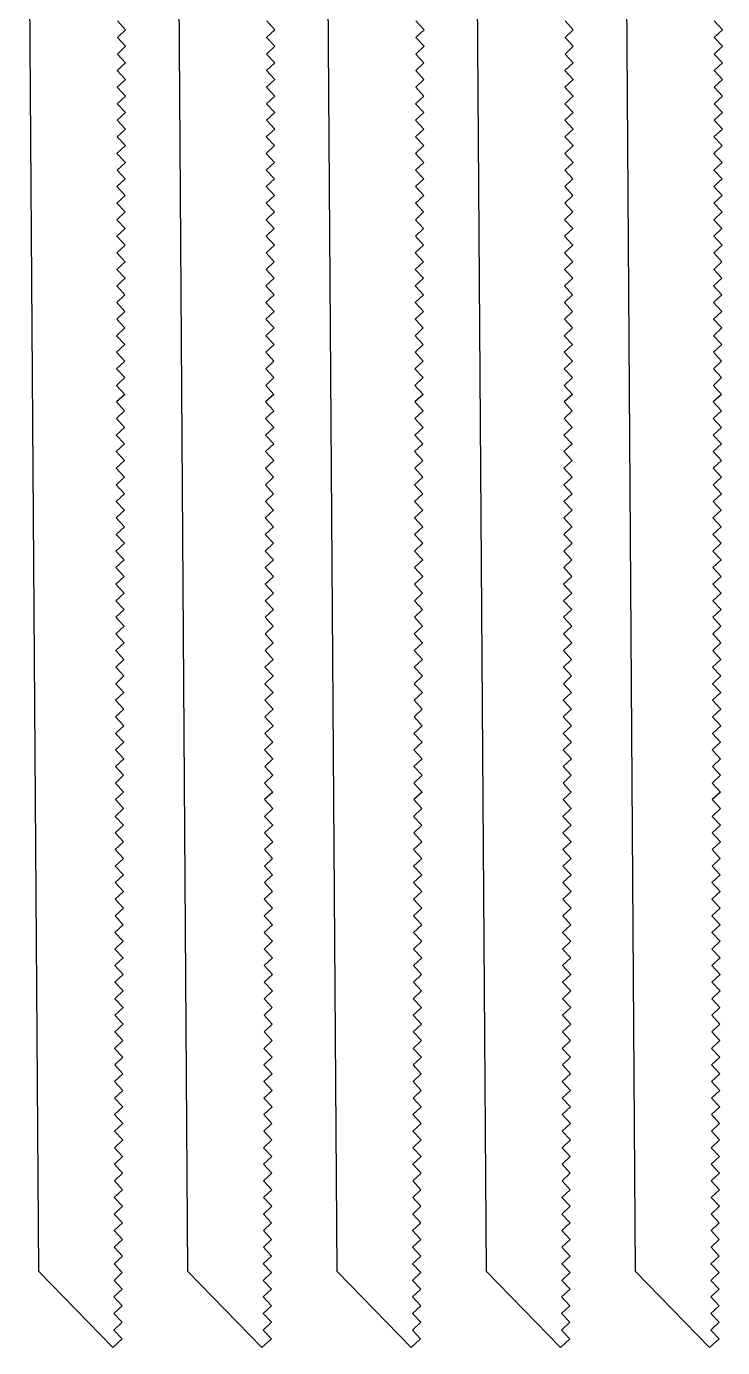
# Model space of a CAD drawing. Extents: x 12 to 2357, y -4 to 494.
# Drawn here: x 1348.8 to 1418, y 201.4 to 332.8 of the extents above; entities that cross this region are included whole.
import ezdxf

# ---------------------------------------------------------------- set-up
doc = ezdxf.new("R2010")
doc.units = 0
doc.layers.get('0').update_dxf_attribs({"linetype": 'CONTINUOUS'})

msp = doc.modelspace()

# ---------------------------------------------------------------- linework, layer by layer
for p, q in [((1349.97, 208.97), (1348.75, 384.87)), ((1364.81, 208.97), (1363.59, 384.87)), ((1379.65, 208.97), (1378.43, 384.87)), ((1394.49, 208.97), (1393.27, 384.87)), ((1409.33, 208.97), (1408.11, 384.87)), ((1357.81, 333.38), (1358.62, 332.5)), ((1372.65, 333.38), (1373.46, 332.5)), ((1387.48, 333.38), (1388.3, 332.5)), ((1402.32, 333.38), (1403.14, 332.5)), ((1417.16, 333.38), (1417.98, 332.5)), ((1358.62, 332.5), (1357.8, 331.73)), ((1357.8, 331.73), (1358.62, 330.85)), ((1373.46, 332.5), (1372.64, 331.73)), ((1372.64, 331.73), (1373.46, 330.85)), ((1388.3, 332.5), (1387.48, 331.73)), ((1387.48, 331.73), (1388.3, 330.85)), ((1403.14, 332.5), (1402.32, 331.73)), ((1402.32, 331.73), (1403.14, 330.85)), ((1417.98, 332.5), (1417.16, 331.73)), ((1417.16, 331.73), (1417.98, 330.85)), ((1358.62, 330.85), (1357.8, 330.08)), ((1357.8, 330.08), (1358.61, 329.2)), ((1373.46, 330.85), (1372.64, 330.08)), ((1372.64, 330.08), (1373.45, 329.2)), ((1388.3, 330.85), (1387.48, 330.08)), ((1387.48, 330.08), (1388.29, 329.2)), ((1403.14, 330.85), (1402.32, 330.08)), ((1402.32, 330.08), (1403.13, 329.2)), ((1417.98, 330.85), (1417.16, 330.08)), ((1417.16, 330.08), (1417.97, 329.2)), ((1358.61, 329.2), (1357.79, 328.43)), ((1373.45, 329.2), (1372.63, 328.43)), ((1388.29, 329.2), (1387.47, 328.43)), ((1403.13, 329.2), (1402.31, 328.43)), ((1417.97, 329.2), (1417.15, 328.43)), ((1357.79, 328.43), (1358.61, 327.56)), ((1358.61, 327.56), (1357.79, 326.78)), ((1372.63, 328.43), (1373.45, 327.56)), ((1373.45, 327.56), (1372.63, 326.78)), ((1387.47, 328.43), (1388.29, 327.56)), ((1388.29, 327.56), (1387.47, 326.78)), ((1402.31, 328.43), (1403.13, 327.56)), ((1403.13, 327.56), (1402.31, 326.78)), ((1417.15, 328.43), (1417.97, 327.56)), ((1417.97, 327.56), (1417.15, 326.78)), ((1357.79, 326.78), (1358.61, 325.9)), ((1372.63, 326.78), (1373.45, 325.9)), ((1387.47, 326.78), (1388.28, 325.9)), ((1402.31, 326.78), (1403.12, 325.9)), ((1417.15, 326.78), (1417.96, 325.9)), ((1358.61, 325.9), (1357.78, 325.13)), ((1357.78, 325.13), (1358.6, 324.26)), ((1373.45, 325.9), (1372.62, 325.13)), ((1372.62, 325.13), (1373.44, 324.26)), ((1388.28, 325.9), (1387.46, 325.13)), ((1387.46, 325.13), (1388.28, 324.26)), ((1403.12, 325.9), (1402.3, 325.13)), ((1402.3, 325.13), (1403.12, 324.26)), ((1417.96, 325.9), (1417.14, 325.13)), ((1417.14, 325.13), (1417.96, 324.26)), ((1358.6, 324.26), (1357.78, 323.49)), ((1357.78, 323.49), (1358.6, 322.6)), ((1373.44, 324.26), (1372.62, 323.49)), ((1372.62, 323.49), (1373.44, 322.6)), ((1388.28, 324.26), (1387.46, 323.49)), ((1387.46, 323.49), (1388.28, 322.6)), ((1403.12, 324.26), (1402.3, 323.49)), ((1402.3, 323.49), (1403.12, 322.6)), ((1417.96, 324.26), (1417.14, 323.49)), ((1417.14, 323.49), (1417.96, 322.6)), ((1358.6, 322.6), (1357.77, 321.84)), ((1373.44, 322.6), (1372.61, 321.84)), ((1388.28, 322.6), (1387.45, 321.84)), ((1403.12, 322.6), (1402.29, 321.84)), ((1417.96, 322.6), (1417.13, 321.84)), ((1358.59, 320.97), (1357.76, 320.19)), ((1357.77, 321.84), (1358.59, 320.97)), ((1373.43, 320.97), (1372.6, 320.19)), ((1372.61, 321.84), (1373.43, 320.97)), ((1388.27, 320.97), (1387.44, 320.19)), ((1387.45, 321.84), (1388.27, 320.97)), ((1403.11, 320.97), (1402.28, 320.19)), ((1402.29, 321.84), (1403.11, 320.97)), ((1417.95, 320.97), (1417.12, 320.19)), ((1417.13, 321.84), (1417.95, 320.97)), ((1357.76, 320.19), (1358.59, 319.31)), ((1372.6, 320.19), (1373.43, 319.31)), ((1387.44, 320.19), (1388.27, 319.31)), ((1402.28, 320.19), (1403.11, 319.31)), ((1417.12, 320.19), (1417.95, 319.31)), ((1358.59, 319.31), (1357.77, 318.54)), ((1357.77, 318.54), (1358.58, 317.66)), ((1373.43, 319.31), (1372.61, 318.54)), ((1372.61, 318.54), (1373.42, 317.66)), ((1388.27, 319.31), (1387.45, 318.54)), ((1387.45, 318.54), (1388.26, 317.66)), ((1403.11, 319.31), (1402.28, 318.54)), ((1402.28, 318.54), (1403.1, 317.66)), ((1417.95, 319.31), (1417.12, 318.54)), ((1417.12, 318.54), (1417.94, 317.66)), ((1358.58, 317.66), (1357.76, 316.9)), ((1357.76, 316.9), (1358.58, 316.01)), ((1373.42, 317.66), (1372.6, 316.9)), ((1372.6, 316.9), (1373.42, 316.01)), ((1388.26, 317.66), (1387.44, 316.9)), ((1387.44, 316.9), (1388.26, 316.01)), ((1403.1, 317.66), (1402.28, 316.9)), ((1402.28, 316.9), (1403.1, 316.01)), ((1417.94, 317.66), (1417.12, 316.9)), ((1417.12, 316.9), (1417.94, 316.01)), ((1358.58, 316.01), (1357.76, 315.24)), ((1373.42, 316.01), (1372.6, 315.24)), ((1388.26, 316.01), (1387.44, 315.24)), ((1403.1, 316.01), (1402.28, 315.24)), ((1417.94, 316.01), (1417.12, 315.24)), ((1358.57, 314.37), (1357.75, 313.6)), ((1357.76, 315.24), (1358.57, 314.37)), ((1373.41, 314.37), (1372.59, 313.6)), ((1372.6, 315.24), (1373.41, 314.37)), ((1388.25, 314.37), (1387.43, 313.6)), ((1387.44, 315.24), (1388.25, 314.37)), ((1403.09, 314.37), (1402.27, 313.6)), ((1402.28, 315.24), (1403.09, 314.37)), ((1417.93, 314.37), (1417.11, 313.6)), ((1417.12, 315.24), (1417.93, 314.37)), ((1357.75, 313.6), (1358.56, 312.73)), ((1372.59, 313.6), (1373.4, 312.73)), ((1387.43, 313.6), (1388.24, 312.73)), ((1402.27, 313.6), (1403.08, 312.73)), ((1417.11, 313.6), (1417.92, 312.73)), ((1358.56, 312.73), (1357.75, 311.96)), ((1357.75, 311.96), (1358.57, 311.08)), ((1373.4, 312.73), (1372.59, 311.96)), ((1372.59, 311.96), (1373.41, 311.08)), ((1388.24, 312.73), (1387.43, 311.96)), ((1387.43, 311.96), (1388.25, 311.08)), ((1403.08, 312.73), (1402.27, 311.96)), ((1402.27, 311.96), (1403.09, 311.08)), ((1417.92, 312.73), (1417.11, 311.96)), ((1417.11, 311.96), (1417.93, 311.08)), ((1358.57, 311.08), (1357.74, 310.31)), ((1357.74, 310.31), (1358.56, 309.42)), ((1373.41, 311.08), (1372.58, 310.31)), ((1372.58, 310.31), (1373.4, 309.42)), ((1388.25, 311.08), (1387.42, 310.31)), ((1387.42, 310.31), (1388.24, 309.42)), ((1403.09, 311.08), (1402.26, 310.31)), ((1402.26, 310.31), (1403.08, 309.42)), ((1417.93, 311.08), (1417.1, 310.31)), ((1417.1, 310.31), (1417.92, 309.42)), ((1358.56, 309.42), (1357.74, 308.66)), ((1373.4, 309.42), (1372.58, 308.66)), ((1388.24, 309.42), (1387.42, 308.66)), ((1403.08, 309.42), (1402.26, 308.66)), ((1417.92, 309.42), (1417.1, 308.66)), ((1358.56, 307.78), (1357.73, 307.01)), ((1357.74, 308.66), (1358.56, 307.78)), ((1373.4, 307.78), (1372.57, 307.01)), ((1372.58, 308.66), (1373.4, 307.78)), ((1388.24, 307.78), (1387.41, 307.01)), ((1387.42, 308.66), (1388.24, 307.78)), ((1403.08, 307.78), (1402.25, 307.01)), ((1402.26, 308.66), (1403.08, 307.78)), ((1417.92, 307.78), (1417.09, 307.01)), ((1417.1, 308.66), (1417.92, 307.78)), ((1357.73, 307.01), (1358.55, 306.13)), ((1372.57, 307.01), (1373.39, 306.13)), ((1387.41, 307.01), (1388.23, 306.13)), ((1402.25, 307.01), (1403.07, 306.13)), ((1417.09, 307.01), (1417.91, 306.13)), ((1358.55, 306.13), (1357.73, 305.36)), ((1357.73, 305.36), (1358.55, 304.48)), ((1373.39, 306.13), (1372.57, 305.36)), ((1372.57, 305.36), (1373.39, 304.48)), ((1388.23, 306.13), (1387.41, 305.36)), ((1387.41, 305.36), (1388.23, 304.48)), ((1403.07, 306.13), (1402.25, 305.36)), ((1402.25, 305.36), (1403.07, 304.48)), ((1417.91, 306.13), (1417.09, 305.36)), ((1417.09, 305.36), (1417.91, 304.48)), ((1358.55, 304.48), (1357.73, 303.72)), ((1357.73, 303.72), (1358.54, 302.83)), ((1373.39, 304.48), (1372.57, 303.72)), ((1372.57, 303.72), (1373.38, 302.83)), ((1388.23, 304.48), (1387.41, 303.72)), ((1387.41, 303.72), (1388.22, 302.83)), ((1403.07, 304.48), (1402.25, 303.72)), ((1402.25, 303.72), (1403.06, 302.83)), ((1417.91, 304.48), (1417.09, 303.72)), ((1417.09, 303.72), (1417.9, 302.83)), ((1358.54, 302.83), (1357.72, 302.06)), ((1373.38, 302.83), (1372.56, 302.06)), ((1388.22, 302.83), (1387.4, 302.06)), ((1403.06, 302.83), (1402.24, 302.06)), ((1417.9, 302.83), (1417.08, 302.06)), ((1357.72, 302.06), (1358.54, 301.19)), ((1358.54, 301.19), (1357.72, 300.41)), ((1372.56, 302.06), (1373.38, 301.19)), ((1373.38, 301.19), (1372.56, 300.41)), ((1387.4, 302.06), (1388.22, 301.19)), ((1388.22, 301.19), (1387.4, 300.41)), ((1402.24, 302.06), (1403.06, 301.19)), ((1403.06, 301.19), (1402.24, 300.41)), ((1417.08, 302.06), (1417.9, 301.19)), ((1417.9, 301.19), (1417.08, 300.41)), ((1357.72, 300.41), (1358.53, 299.53)), ((1372.56, 300.41), (1373.37, 299.53)), ((1387.4, 300.41), (1388.21, 299.53)), ((1402.24, 300.41), (1403.05, 299.53)), ((1417.08, 300.41), (1417.89, 299.53)), ((1358.53, 299.53), (1357.71, 298.77)), ((1357.71, 298.77), (1358.53, 297.89)), ((1373.37, 299.53), (1372.55, 298.77)), ((1372.55, 298.77), (1373.37, 297.89)), ((1388.21, 299.53), (1387.39, 298.77)), ((1387.39, 298.77), (1388.21, 297.89)), ((1403.05, 299.53), (1402.23, 298.77)), ((1402.23, 298.77), (1403.05, 297.89)), ((1417.89, 299.53), (1417.07, 298.77)), ((1417.07, 298.77), (1417.89, 297.89)), ((1358.53, 297.89), (1357.71, 297.11)), ((1357.71, 297.11), (1358.53, 296.23)), ((1373.37, 297.89), (1372.55, 297.11)), ((1372.55, 297.11), (1373.37, 296.23)), ((1388.21, 297.89), (1387.39, 297.11)), ((1387.39, 297.11), (1388.21, 296.23)), ((1403.05, 297.89), (1402.23, 297.11)), ((1402.23, 297.11), (1403.05, 296.23)), ((1417.89, 297.89), (1417.07, 297.11)), ((1417.07, 297.11), (1417.89, 296.23)), ((1358.53, 296.23), (1357.7, 295.47)), ((1373.37, 296.23), (1372.54, 295.47)), ((1388.21, 296.23), (1387.38, 295.47)), ((1403.05, 296.23), (1402.22, 295.47)), ((1417.89, 296.23), (1417.06, 295.47)), ((1357.7, 295.47), (1358.52, 294.59)), ((1358.52, 294.59), (1357.7, 293.82)), ((1372.54, 295.47), (1373.36, 294.59)), ((1373.36, 294.59), (1372.54, 293.82)), ((1387.38, 295.47), (1388.2, 294.59)), ((1388.2, 294.59), (1387.38, 293.82)), ((1402.22, 295.47), (1403.04, 294.59)), ((1403.04, 294.59), (1402.22, 293.82)), ((1417.06, 295.47), (1417.88, 294.59)), ((1417.88, 294.59), (1417.06, 293.82)), ((1357.7, 293.82), (1358.52, 292.94)), ((1372.54, 293.82), (1373.36, 292.94)), ((1387.38, 293.82), (1388.2, 292.94)), ((1402.22, 293.82), (1403.04, 292.94)), ((1417.06, 293.82), (1417.88, 292.94)), ((1358.52, 292.94), (1357.69, 292.17)), ((1357.69, 292.17), (1358.51, 291.3)), ((1373.36, 292.94), (1372.53, 292.17)), ((1372.53, 292.17), (1373.35, 291.3)), ((1388.2, 292.94), (1387.37, 292.17)), ((1387.37, 292.17), (1388.19, 291.3)), ((1403.04, 292.94), (1402.21, 292.17)), ((1402.21, 292.17), (1403.03, 291.3)), ((1417.88, 292.94), (1417.05, 292.17)), ((1417.05, 292.17), (1417.87, 291.3)), ((1358.51, 291.3), (1357.68, 290.53)), ((1357.68, 290.53), (1358.51, 289.64)), ((1373.35, 291.3), (1372.52, 290.53)), ((1372.52, 290.53), (1373.35, 289.64)), ((1388.19, 291.3), (1387.36, 290.53)), ((1387.36, 290.53), (1388.19, 289.64)), ((1403.03, 291.3), (1402.2, 290.53)), ((1402.2, 290.53), (1403.03, 289.64)), ((1417.87, 291.3), (1417.04, 290.53)), ((1417.04, 290.53), (1417.87, 289.64)), ((1358.51, 289.64), (1357.69, 288.87)), ((1373.35, 289.64), (1372.53, 288.87)), ((1388.19, 289.64), (1387.37, 288.87)), ((1403.03, 289.64), (1402.21, 288.87)), ((1417.87, 289.64), (1417.05, 288.87)), ((1358.5, 288), (1357.68, 287.23)), ((1357.69, 288.87), (1358.5, 288)), ((1373.34, 288), (1372.52, 287.23)), ((1372.53, 288.87), (1373.34, 288)), ((1388.18, 288), (1387.36, 287.23)), ((1387.37, 288.87), (1388.18, 288)), ((1403.02, 288), (1402.2, 287.23)), ((1402.21, 288.87), (1403.02, 288)), ((1417.86, 288), (1417.04, 287.23)), ((1417.05, 288.87), (1417.86, 288)), ((1357.68, 287.23), (1358.5, 286.34)), ((1372.52, 287.23), (1373.34, 286.34)), ((1387.36, 287.23), (1388.18, 286.34)), ((1402.2, 287.23), (1403.02, 286.34)), ((1417.04, 287.23), (1417.86, 286.34)), ((1358.5, 286.34), (1357.68, 285.58)), ((1357.68, 285.58), (1358.49, 284.7)), ((1373.34, 286.34), (1372.52, 285.58)), ((1372.52, 285.58), (1373.33, 284.7)), ((1388.18, 286.34), (1387.36, 285.58)), ((1387.36, 285.58), (1388.17, 284.7)), ((1403.02, 286.34), (1402.2, 285.58)), ((1402.2, 285.58), (1403.01, 284.7)), ((1417.86, 286.34), (1417.04, 285.58)), ((1417.04, 285.58), (1417.85, 284.7)), ((1358.49, 284.7), (1357.67, 283.93)), ((1357.67, 283.93), (1358.49, 283.06)), ((1373.33, 284.7), (1372.51, 283.93)), ((1372.51, 283.93), (1373.33, 283.06)), ((1388.17, 284.7), (1387.35, 283.93)), ((1387.35, 283.93), (1388.17, 283.06)), ((1403.01, 284.7), (1402.19, 283.93)), ((1402.19, 283.93), (1403, 283.06)), ((1417.85, 284.7), (1417.03, 283.93)), ((1417.03, 283.93), (1417.84, 283.06)), ((1358.49, 283.06), (1357.67, 282.29)), ((1373.33, 283.06), (1372.51, 282.29)), ((1388.17, 283.06), (1387.35, 282.29)), ((1403, 283.06), (1402.19, 282.29)), ((1417.84, 283.06), (1417.03, 282.29)), ((1358.49, 281.41), (1357.66, 280.64)), ((1357.67, 282.29), (1358.49, 281.41)), ((1373.33, 281.41), (1372.5, 280.64)), ((1372.51, 282.29), (1373.33, 281.41)), ((1388.17, 281.41), (1387.34, 280.64)), ((1387.35, 282.29), (1388.17, 281.41)), ((1403.01, 281.41), (1402.18, 280.64)), ((1402.19, 282.29), (1403.01, 281.41)), ((1417.85, 281.41), (1417.02, 280.64)), ((1417.03, 282.29), (1417.85, 281.41)), ((1357.66, 280.64), (1358.48, 279.76)), ((1372.5, 280.64), (1373.32, 279.76)), ((1387.34, 280.64), (1388.16, 279.76)), ((1402.18, 280.64), (1403, 279.76)), ((1417.02, 280.64), (1417.84, 279.76)), ((1358.48, 279.76), (1357.66, 278.99)), ((1357.66, 278.99), (1358.48, 278.11)), ((1373.32, 279.76), (1372.5, 278.99)), ((1372.5, 278.99), (1373.32, 278.11)), ((1388.16, 279.76), (1387.34, 278.99)), ((1387.34, 278.99), (1388.16, 278.11)), ((1403, 279.76), (1402.18, 278.99)), ((1402.18, 278.99), (1403, 278.11)), ((1417.84, 279.76), (1417.02, 278.99)), ((1417.02, 278.99), (1417.84, 278.11)), ((1358.48, 278.11), (1357.65, 277.35)), ((1357.65, 277.35), (1358.47, 276.46)), ((1373.32, 278.11), (1372.49, 277.35)), ((1372.49, 277.35), (1373.31, 276.46)), ((1388.16, 278.11), (1387.33, 277.35)), ((1387.33, 277.35), (1388.15, 276.46)), ((1403, 278.11), (1402.17, 277.35)), ((1402.17, 277.35), (1402.99, 276.46)), ((1417.84, 278.11), (1417.01, 277.35)), ((1417.01, 277.35), (1417.83, 276.46)), ((1358.47, 276.46), (1357.65, 275.69)), ((1373.31, 276.46), (1372.49, 275.69)), ((1388.15, 276.46), (1387.33, 275.69)), ((1402.99, 276.46), (1402.17, 275.69)), ((1417.83, 276.46), (1417.01, 275.69)), ((1357.65, 275.69), (1358.47, 274.82)), ((1358.47, 274.82), (1357.65, 274.05)), ((1372.49, 275.69), (1373.31, 274.82)), ((1373.31, 274.82), (1372.49, 274.05)), ((1387.33, 275.69), (1388.15, 274.82)), ((1388.15, 274.82), (1387.33, 274.05)), ((1402.17, 275.69), (1402.99, 274.82)), ((1402.99, 274.82), (1402.17, 274.05)), ((1417.01, 275.69), (1417.83, 274.82)), ((1417.83, 274.82), (1417.01, 274.05)), ((1357.65, 274.05), (1358.46, 273.16)), ((1372.49, 274.05), (1373.3, 273.16)), ((1387.33, 274.05), (1388.14, 273.16)), ((1402.17, 274.05), (1402.98, 273.16)), ((1417.01, 274.05), (1417.82, 273.16)), ((1358.46, 273.16), (1357.64, 272.4)), ((1357.64, 272.4), (1358.46, 271.52)), ((1373.3, 273.16), (1372.48, 272.4)), ((1372.48, 272.4), (1373.3, 271.52)), ((1388.14, 273.16), (1387.32, 272.4)), ((1387.32, 272.4), (1388.14, 271.52)), ((1402.98, 273.16), (1402.16, 272.4)), ((1402.16, 272.4), (1402.98, 271.52)), ((1417.82, 273.16), (1417, 272.4)), ((1417, 272.4), (1417.82, 271.52)), ((1358.46, 271.52), (1357.64, 270.74)), ((1357.64, 270.74), (1358.45, 269.86)), ((1373.3, 271.52), (1372.48, 270.74)), ((1372.48, 270.74), (1373.29, 269.86)), ((1388.14, 271.52), (1387.32, 270.74)), ((1387.32, 270.74), (1388.13, 269.86)), ((1402.98, 271.52), (1402.16, 270.74)), ((1402.16, 270.74), (1402.97, 269.86)), ((1417.82, 271.52), (1417, 270.74)), ((1417, 270.74), (1417.81, 269.86)), ((1358.45, 269.86), (1357.63, 269.1)), ((1373.29, 269.86), (1372.47, 269.1)), ((1388.13, 269.86), (1387.31, 269.1)), ((1402.97, 269.86), (1402.15, 269.1)), ((1417.81, 269.86), (1416.99, 269.1)), ((1357.63, 269.1), (1358.45, 268.22)), ((1358.45, 268.22), (1357.63, 267.44)), ((1372.47, 269.1), (1373.29, 268.22)), ((1373.29, 268.22), (1372.47, 267.44)), ((1387.31, 269.1), (1388.13, 268.22)), ((1388.13, 268.22), (1387.31, 267.44)), ((1402.15, 269.1), (1402.97, 268.22)), ((1402.97, 268.22), (1402.15, 267.44)), ((1416.99, 269.1), (1417.81, 268.22)), ((1417.81, 268.22), (1416.99, 267.44)), ((1357.63, 267.44), (1358.45, 266.57)), ((1372.47, 267.44), (1373.29, 266.57)), ((1387.31, 267.44), (1388.13, 266.57)), ((1402.15, 267.44), (1402.97, 266.57)), ((1416.99, 267.44), (1417.81, 266.57)), ((1358.45, 266.57), (1357.62, 265.8)), ((1357.62, 265.8), (1358.44, 264.92)), ((1373.29, 266.57), (1372.46, 265.8)), ((1372.46, 265.8), (1373.28, 264.92)), ((1388.13, 266.57), (1387.3, 265.8)), ((1387.3, 265.8), (1388.12, 264.92)), ((1402.97, 266.57), (1402.14, 265.8)), ((1402.14, 265.8), (1402.96, 264.92)), ((1417.81, 266.57), (1416.98, 265.8)), ((1416.98, 265.8), (1417.8, 264.92)), ((1358.44, 264.92), (1357.62, 264.16)), ((1373.28, 264.92), (1372.46, 264.16)), ((1388.12, 264.92), (1387.3, 264.16)), ((1402.96, 264.92), (1402.14, 264.16)), ((1417.8, 264.92), (1416.98, 264.16)), ((1357.62, 264.16), (1358.44, 263.27)), ((1358.44, 263.27), (1357.62, 262.5)), ((1373.28, 263.27), (1372.45, 262.5)), ((1372.46, 264.16), (1373.28, 263.27)), ((1388.12, 263.27), (1387.29, 262.5)), ((1387.3, 264.16), (1388.12, 263.27)), ((1402.96, 263.27), (1402.13, 262.5)), ((1402.14, 264.16), (1402.96, 263.27)), ((1417.8, 263.27), (1416.97, 262.5)), ((1416.98, 264.16), (1417.8, 263.27)), ((1358.43, 261.63), (1357.6, 260.86)), ((1357.62, 262.5), (1358.43, 261.63)), ((1373.27, 261.63), (1372.44, 260.86)), ((1372.45, 262.5), (1373.27, 261.63)), ((1388.11, 261.63), (1387.28, 260.86)), ((1387.29, 262.5), (1388.11, 261.63)), ((1402.95, 261.63), (1402.12, 260.86)), ((1402.13, 262.5), (1402.95, 261.63)), ((1417.79, 261.63), (1416.96, 260.86)), ((1416.97, 262.5), (1417.79, 261.63)), ((1357.6, 260.86), (1358.43, 259.97)), ((1372.44, 260.86), (1373.27, 259.97)), ((1387.28, 260.86), (1388.11, 259.97)), ((1402.12, 260.86), (1402.95, 259.97)), ((1416.96, 260.86), (1417.79, 259.97)), ((1358.43, 259.97), (1357.61, 259.21)), ((1357.61, 259.21), (1358.42, 258.33)), ((1373.27, 259.97), (1372.45, 259.21)), ((1372.45, 259.21), (1373.26, 258.33)), ((1388.11, 259.97), (1387.29, 259.21)), ((1387.29, 259.21), (1388.1, 258.33)), ((1402.95, 259.97), (1402.13, 259.21)), ((1402.13, 259.21), (1402.94, 258.33)), ((1417.79, 259.97), (1416.97, 259.21)), ((1416.97, 259.21), (1417.78, 258.33)), ((1358.42, 258.33), (1357.6, 257.56)), ((1373.26, 258.33), (1372.44, 257.56)), ((1388.1, 258.33), (1387.28, 257.56)), ((1402.94, 258.33), (1402.12, 257.56)), ((1417.78, 258.33), (1416.96, 257.56)), ((1357.6, 257.56), (1358.42, 256.67)), ((1358.42, 256.67), (1357.6, 255.91)), ((1372.44, 257.56), (1373.26, 256.67)), ((1373.26, 256.67), (1372.44, 255.91)), ((1387.28, 257.56), (1388.1, 256.67)), ((1388.1, 256.67), (1387.28, 255.91)), ((1402.12, 257.56), (1402.94, 256.67)), ((1402.94, 256.67), (1402.12, 255.91)), ((1416.96, 257.56), (1417.78, 256.67)), ((1417.78, 256.67), (1416.96, 255.91)), ((1358.42, 255.03), (1357.58, 254.25)), ((1357.6, 255.91), (1358.42, 255.03)), ((1373.26, 255.03), (1372.42, 254.25)), ((1372.44, 255.91), (1373.26, 255.03)), ((1388.09, 255.03), (1387.26, 254.25)), ((1387.28, 255.91), (1388.09, 255.03)), ((1402.93, 255.03), (1402.1, 254.25)), ((1402.12, 255.91), (1402.93, 255.03)), ((1417.77, 255.03), (1416.94, 254.25)), ((1416.96, 255.91), (1417.77, 255.03)), ((1357.58, 254.25), (1358.41, 253.37)), ((1372.42, 254.25), (1373.25, 253.37)), ((1387.26, 254.25), (1388.09, 253.37)), ((1402.1, 254.25), (1402.93, 253.37)), ((1416.94, 254.25), (1417.77, 253.37)), ((1358.41, 253.37), (1357.59, 252.6)), ((1357.59, 252.6), (1358.41, 251.72)), ((1373.25, 253.37), (1372.43, 252.6)), ((1372.43, 252.6), (1373.25, 251.72)), ((1388.09, 253.37), (1387.27, 252.6)), ((1387.27, 252.6), (1388.09, 251.72)), ((1402.93, 253.37), (1402.11, 252.6)), ((1402.11, 252.6), (1402.93, 251.72)), ((1417.77, 253.37), (1416.95, 252.6)), ((1416.95, 252.6), (1417.77, 251.72)), ((1358.41, 251.72), (1357.58, 250.95)), ((1373.25, 251.72), (1372.42, 250.95)), ((1388.09, 251.72), (1387.26, 250.95)), ((1402.93, 251.72), (1402.1, 250.95)), ((1417.77, 251.72), (1416.94, 250.95)), ((1357.58, 250.95), (1358.4, 250.07)), ((1358.4, 250.07), (1357.58, 249.3)), ((1372.42, 250.95), (1373.24, 250.07)), ((1373.24, 250.07), (1372.42, 249.3)), ((1387.26, 250.95), (1388.08, 250.07)), ((1388.08, 250.07), (1387.26, 249.3)), ((1402.1, 250.95), (1402.92, 250.07)), ((1402.92, 250.07), (1402.1, 249.3)), ((1416.94, 250.95), (1417.76, 250.07)), ((1417.76, 250.07), (1416.94, 249.3)), ((1357.58, 249.3), (1358.4, 248.43)), ((1358.4, 248.43), (1357.58, 247.66)), ((1372.42, 249.3), (1373.24, 248.43)), ((1373.24, 248.43), (1372.42, 247.66)), ((1387.26, 249.3), (1388.08, 248.43)), ((1388.08, 248.43), (1387.26, 247.66)), ((1402.92, 248.43), (1402.09, 247.66)), ((1402.1, 249.3), (1402.92, 248.43)), ((1417.76, 248.43), (1416.93, 247.66)), ((1416.94, 249.3), (1417.76, 248.43)), ((1357.58, 247.66), (1358.39, 246.77)), ((1372.42, 247.66), (1373.23, 246.77)), ((1387.26, 247.66), (1388.07, 246.77)), ((1402.09, 247.66), (1402.91, 246.77)), ((1416.93, 247.66), (1417.75, 246.77)), ((1358.39, 246.77), (1357.57, 246.01)), ((1357.57, 246.01), (1358.39, 245.13)), ((1373.23, 246.77), (1372.41, 246.01)), ((1372.41, 246.01), (1373.23, 245.13)), ((1388.07, 246.77), (1387.25, 246.01)), ((1387.25, 246.01), (1388.07, 245.13)), ((1402.91, 246.77), (1402.09, 246.01)), ((1402.09, 246.01), (1402.91, 245.13)), ((1417.75, 246.77), (1416.93, 246.01)), ((1416.93, 246.01), (1417.75, 245.13)), ((1358.39, 245.13), (1357.57, 244.36)), ((1373.23, 245.13), (1372.41, 244.36)), ((1388.07, 245.13), (1387.25, 244.36)), ((1402.91, 245.13), (1402.09, 244.36)), ((1417.75, 245.13), (1416.93, 244.36)), ((1358.38, 243.47), (1357.56, 242.71)), ((1357.57, 244.36), (1358.38, 243.47)), ((1373.22, 243.47), (1372.4, 242.71)), ((1372.41, 244.36), (1373.22, 243.47)), ((1388.06, 243.47), (1387.24, 242.71)), ((1387.25, 244.36), (1388.06, 243.47)), ((1402.9, 243.47), (1402.08, 242.71)), ((1402.09, 244.36), (1402.9, 243.47)), ((1417.74, 243.47), (1416.92, 242.71)), ((1416.93, 244.36), (1417.74, 243.47)), ((1357.56, 242.71), (1358.38, 241.83)), ((1358.38, 241.83), (1357.56, 241.05)), ((1372.4, 242.71), (1373.22, 241.83)), ((1373.22, 241.83), (1372.4, 241.05)), ((1387.24, 242.71), (1388.06, 241.83)), ((1388.06, 241.83), (1387.24, 241.05)), ((1402.08, 242.71), (1402.9, 241.83)), ((1402.9, 241.83), (1402.08, 241.05)), ((1416.92, 242.71), (1417.74, 241.83)), ((1417.74, 241.83), (1416.92, 241.05)), ((1357.56, 241.05), (1358.38, 240.18)), ((1372.4, 241.05), (1373.22, 240.18)), ((1387.24, 241.05), (1388.06, 240.18)), ((1402.08, 241.05), (1402.9, 240.18)), ((1416.92, 241.05), (1417.73, 240.18)), ((1358.38, 240.18), (1357.55, 239.41)), ((1357.55, 239.41), (1358.37, 238.53)), ((1373.22, 240.18), (1372.39, 239.41)), ((1372.39, 239.41), (1373.21, 238.53)), ((1388.06, 240.18), (1387.23, 239.41)), ((1387.23, 239.41), (1388.05, 238.53)), ((1402.9, 240.18), (1402.07, 239.41)), ((1402.07, 239.41), (1402.89, 238.53)), ((1417.73, 240.18), (1416.91, 239.41)), ((1416.91, 239.41), (1417.73, 238.53)), ((1358.37, 238.53), (1357.55, 237.76)), ((1373.21, 238.53), (1372.39, 237.76)), ((1388.05, 238.53), (1387.23, 237.76)), ((1402.89, 238.53), (1402.07, 237.76)), ((1417.73, 238.53), (1416.91, 237.76)), ((1358.37, 236.88), (1357.54, 236.11)), ((1357.55, 237.76), (1358.37, 236.88)), ((1373.21, 236.88), (1372.38, 236.11)), ((1372.39, 237.76), (1373.21, 236.88)), ((1388.05, 236.88), (1387.22, 236.11)), ((1387.23, 237.76), (1388.05, 236.88)), ((1402.89, 236.88), (1402.06, 236.11)), ((1402.07, 237.76), (1402.89, 236.88)), ((1417.73, 236.88), (1416.9, 236.11)), ((1416.91, 237.76), (1417.73, 236.88)), ((1357.54, 236.11), (1358.36, 235.24)), ((1372.38, 236.11), (1373.2, 235.24)), ((1387.22, 236.11), (1388.04, 235.24)), ((1402.06, 236.11), (1402.88, 235.24)), ((1416.9, 236.11), (1417.72, 235.24)), ((1358.36, 235.24), (1357.54, 234.47)), ((1357.54, 234.47), (1358.36, 233.58)), ((1373.2, 235.24), (1372.38, 234.47)), ((1372.38, 234.47), (1373.2, 233.58)), ((1388.04, 235.24), (1387.22, 234.47)), ((1387.22, 234.47), (1388.04, 233.58)), ((1402.88, 235.24), (1402.06, 234.47)), ((1402.06, 234.47), (1402.88, 233.58)), ((1417.72, 235.24), (1416.9, 234.47)), ((1416.9, 234.47), (1417.72, 233.58)), ((1358.36, 233.58), (1357.54, 232.82)), ((1357.54, 232.82), (1358.35, 231.94)), ((1373.2, 233.58), (1372.38, 232.82)), ((1372.38, 232.82), (1373.19, 231.94)), ((1388.04, 233.58), (1387.22, 232.82)), ((1387.22, 232.82), (1388.03, 231.94)), ((1402.88, 233.58), (1402.06, 232.82)), ((1402.06, 232.82), (1402.87, 231.94)), ((1417.72, 233.58), (1416.9, 232.82)), ((1416.9, 232.82), (1417.71, 231.94)), ((1358.35, 231.94), (1357.52, 231.17)), ((1373.19, 231.94), (1372.36, 231.17)), ((1388.03, 231.94), (1387.2, 231.17)), ((1402.87, 231.94), (1402.04, 231.17)), ((1417.71, 231.94), (1416.88, 231.17)), ((1357.52, 231.17), (1358.35, 230.28)), ((1358.35, 230.28), (1357.53, 229.52)), ((1372.36, 231.17), (1373.19, 230.28)), ((1373.19, 230.28), (1372.37, 229.52)), ((1387.2, 231.17), (1388.03, 230.28)), ((1388.03, 230.28), (1387.21, 229.52)), ((1402.04, 231.17), (1402.87, 230.28)), ((1402.87, 230.28), (1402.05, 229.52)), ((1416.88, 231.17), (1417.71, 230.28)), ((1417.71, 230.28), (1416.89, 229.52)), ((1357.53, 229.52), (1358.34, 228.64)), ((1372.37, 229.52), (1373.18, 228.64)), ((1387.21, 229.52), (1388.02, 228.64)), ((1402.05, 229.52), (1402.86, 228.64)), ((1416.89, 229.52), (1417.7, 228.64)), ((1358.34, 228.64), (1357.52, 227.87)), ((1357.52, 227.87), (1358.34, 226.99)), ((1373.18, 228.64), (1372.36, 227.87)), ((1372.36, 227.87), (1373.18, 226.99)), ((1388.02, 228.64), (1387.2, 227.87)), ((1387.2, 227.87), (1388.02, 226.99)), ((1402.86, 228.64), (1402.04, 227.87)), ((1402.04, 227.87), (1402.86, 226.99)), ((1417.7, 228.64), (1416.88, 227.87)), ((1416.88, 227.87), (1417.7, 226.99)), ((1358.34, 226.99), (1357.52, 226.22)), ((1357.52, 226.22), (1358.34, 225.34)), ((1373.18, 226.99), (1372.36, 226.22)), ((1372.36, 226.22), (1373.18, 225.34)), ((1388.02, 226.99), (1387.2, 226.22)), ((1387.2, 226.22), (1388.02, 225.34)), ((1402.86, 226.99), (1402.04, 226.22)), ((1402.04, 226.22), (1402.86, 225.34)), ((1417.7, 226.99), (1416.88, 226.22)), ((1416.88, 226.22), (1417.7, 225.34)), ((1358.34, 225.34), (1357.51, 224.58)), ((1373.18, 225.34), (1372.35, 224.58)), ((1388.02, 225.34), (1387.19, 224.58)), ((1402.86, 225.34), (1402.03, 224.58)), ((1417.7, 225.34), (1416.87, 224.58)), ((1357.51, 224.58), (1358.33, 223.71)), ((1358.33, 223.71), (1357.51, 222.93)), ((1372.35, 224.58), (1373.17, 223.71)), ((1373.17, 223.71), (1372.35, 222.93)), ((1387.19, 224.58), (1388.01, 223.71)), ((1388.01, 223.71), (1387.19, 222.93)), ((1402.03, 224.58), (1402.85, 223.71)), ((1402.85, 223.71), (1402.03, 222.93)), ((1416.87, 224.58), (1417.69, 223.71)), ((1417.69, 223.71), (1416.87, 222.93)), ((1357.51, 222.93), (1358.33, 222.06)), ((1372.35, 222.93), (1373.17, 222.06)), ((1387.19, 222.93), (1388.01, 222.06)), ((1402.03, 222.93), (1402.85, 222.06)), ((1416.87, 222.93), (1417.69, 222.06)), ((1358.33, 222.06), (1357.5, 221.28)), ((1357.5, 221.28), (1358.32, 220.4)), ((1373.17, 222.06), (1372.34, 221.28)), ((1372.34, 221.28), (1373.16, 220.4)), ((1388.01, 222.06), (1387.18, 221.28)), ((1387.18, 221.28), (1388, 220.4)), ((1402.85, 222.06), (1402.02, 221.28)), ((1402.02, 221.28), (1402.84, 220.4)), ((1417.69, 222.06), (1416.86, 221.28)), ((1416.86, 221.28), (1417.68, 220.4)), ((1358.32, 220.4), (1357.5, 219.64)), ((1357.5, 219.64), (1358.32, 218.76)), ((1373.16, 220.4), (1372.34, 219.64)), ((1372.34, 219.64), (1373.16, 218.76)), ((1388, 220.4), (1387.18, 219.64)), ((1387.18, 219.64), (1388, 218.76)), ((1402.84, 220.4), (1402.02, 219.64)), ((1402.02, 219.64), (1402.84, 218.76)), ((1417.68, 220.4), (1416.86, 219.64)), ((1416.86, 219.64), (1417.68, 218.76)), ((1358.32, 218.76), (1357.5, 217.99)), ((1373.16, 218.76), (1372.34, 217.99)), ((1388, 218.76), (1387.18, 217.99)), ((1402.84, 218.76), (1402.02, 217.99)), ((1417.68, 218.76), (1416.86, 217.99)), ((1358.31, 217.1), (1357.49, 216.34)), ((1357.5, 217.99), (1358.31, 217.1)), ((1373.15, 217.1), (1372.33, 216.34)), ((1372.34, 217.99), (1373.15, 217.1)), ((1387.99, 217.1), (1387.17, 216.34)), ((1387.18, 217.99), (1387.99, 217.1)), ((1402.83, 217.1), (1402.01, 216.34)), ((1402.02, 217.99), (1402.83, 217.1)), ((1417.67, 217.1), (1416.85, 216.34)), ((1416.86, 217.99), (1417.67, 217.1)), ((1357.49, 216.34), (1358.31, 215.46)), ((1372.33, 216.34), (1373.15, 215.46)), ((1387.17, 216.34), (1387.99, 215.46)), ((1402.01, 216.34), (1402.83, 215.46)), ((1416.85, 216.34), (1417.67, 215.46)), ((1358.31, 215.46), (1357.49, 214.69)), ((1357.49, 214.69), (1358.3, 213.81)), ((1373.15, 215.46), (1372.33, 214.69)), ((1372.33, 214.69), (1373.14, 213.81)), ((1387.99, 215.46), (1387.17, 214.69)), ((1387.17, 214.69), (1387.98, 213.81)), ((1402.83, 215.46), (1402.01, 214.69)), ((1402.01, 214.69), (1402.82, 213.81)), ((1417.67, 215.46), (1416.85, 214.69)), ((1416.85, 214.69), (1417.66, 213.81)), ((1358.3, 213.81), (1357.48, 213.04)), ((1357.48, 213.04), (1358.3, 212.16)), ((1373.14, 213.81), (1372.32, 213.04)), ((1372.32, 213.04), (1373.14, 212.16)), ((1387.98, 213.81), (1387.16, 213.04)), ((1387.16, 213.04), (1387.98, 212.16)), ((1402.82, 213.81), (1402, 213.04)), ((1402, 213.04), (1402.82, 212.16)), ((1417.66, 213.81), (1416.84, 213.04)), ((1416.84, 213.04), (1417.66, 212.16)), ((1358.3, 212.16), (1357.48, 211.39)), ((1373.14, 212.16), (1372.32, 211.39)), ((1387.98, 212.16), (1387.16, 211.39)), ((1402.82, 212.16), (1402, 211.39)), ((1417.66, 212.16), (1416.84, 211.39)), ((1358.3, 210.51), (1357.47, 209.74)), ((1357.48, 211.39), (1358.3, 210.51)), ((1373.14, 210.51), (1372.31, 209.74)), ((1372.32, 211.39), (1373.14, 210.51)), ((1387.98, 210.51), (1387.15, 209.74)), ((1387.16, 211.39), (1387.98, 210.51)), ((1402.82, 210.51), (1401.99, 209.74)), ((1402, 211.39), (1402.82, 210.51)), ((1417.66, 210.51), (1416.83, 209.74)), ((1416.84, 211.39), (1417.66, 210.51)), ((1357.33, 201.4), (1349.97, 208.97)), ((1357.47, 209.74), (1358.29, 208.87)), ((1372.17, 201.4), (1364.81, 208.97)), ((1372.31, 209.74), (1373.13, 208.87)), ((1387.01, 201.4), (1379.65, 208.97)), ((1387.15, 209.74), (1387.97, 208.87)), ((1401.85, 201.4), (1394.49, 208.97)), ((1401.99, 209.74), (1402.81, 208.87)), ((1416.69, 201.4), (1409.33, 208.97)), ((1416.83, 209.74), (1417.65, 208.87)), ((1358.29, 208.87), (1357.47, 208.09)), ((1357.47, 208.09), (1358.29, 207.21)), ((1373.13, 208.87), (1372.31, 208.09)), ((1372.31, 208.09), (1373.13, 207.21)), ((1387.97, 208.87), (1387.15, 208.09)), ((1387.15, 208.09), (1387.97, 207.21)), ((1402.81, 208.87), (1401.99, 208.09)), ((1401.99, 208.09), (1402.81, 207.21)), ((1417.65, 208.87), (1416.83, 208.09)), ((1416.83, 208.09), (1417.65, 207.21)), ((1358.29, 207.21), (1357.46, 206.45)), ((1357.46, 206.45), (1358.28, 205.57)), ((1373.13, 207.21), (1372.3, 206.45)), ((1372.3, 206.45), (1373.12, 205.57)), ((1387.97, 207.21), (1387.14, 206.45)), ((1387.14, 206.45), (1387.96, 205.57)), ((1402.81, 207.21), (1401.98, 206.45)), ((1401.98, 206.45), (1402.8, 205.57)), ((1417.65, 207.21), (1416.82, 206.45)), ((1416.82, 206.45), (1417.64, 205.57)), ((1358.28, 205.57), (1357.46, 204.8)), ((1373.12, 205.57), (1372.3, 204.8)), ((1387.96, 205.57), (1387.14, 204.8)), ((1402.8, 205.57), (1401.98, 204.8)), ((1417.64, 205.57), (1416.82, 204.8)), ((1357.46, 204.8), (1358.28, 203.92)), ((1358.28, 203.92), (1357.46, 203.15)), ((1372.3, 204.8), (1373.12, 203.92)), ((1373.12, 203.92), (1372.3, 203.15)), ((1387.14, 204.8), (1387.96, 203.92)), ((1387.96, 203.92), (1387.14, 203.15)), ((1401.98, 204.8), (1402.8, 203.92)), ((1402.8, 203.92), (1401.98, 203.15)), ((1416.82, 204.8), (1417.64, 203.92)), ((1417.64, 203.92), (1416.82, 203.15)), ((1357.46, 203.15), (1358.27, 202.28)), ((1372.3, 203.15), (1373.11, 202.28)), ((1387.14, 203.15), (1387.95, 202.28)), ((1401.98, 203.15), (1402.79, 202.28)), ((1416.82, 203.15), (1417.63, 202.28)), ((1358.27, 202.28), (1357.33, 201.4)), ((1373.11, 202.28), (1372.17, 201.4)), ((1387.95, 202.28), (1387.01, 201.4)), ((1402.79, 202.28), (1401.85, 201.4)), ((1417.63, 202.28), (1416.69, 201.4))]:
    msp.add_line(p, q)

doc.saveas('drawing.dxf')
